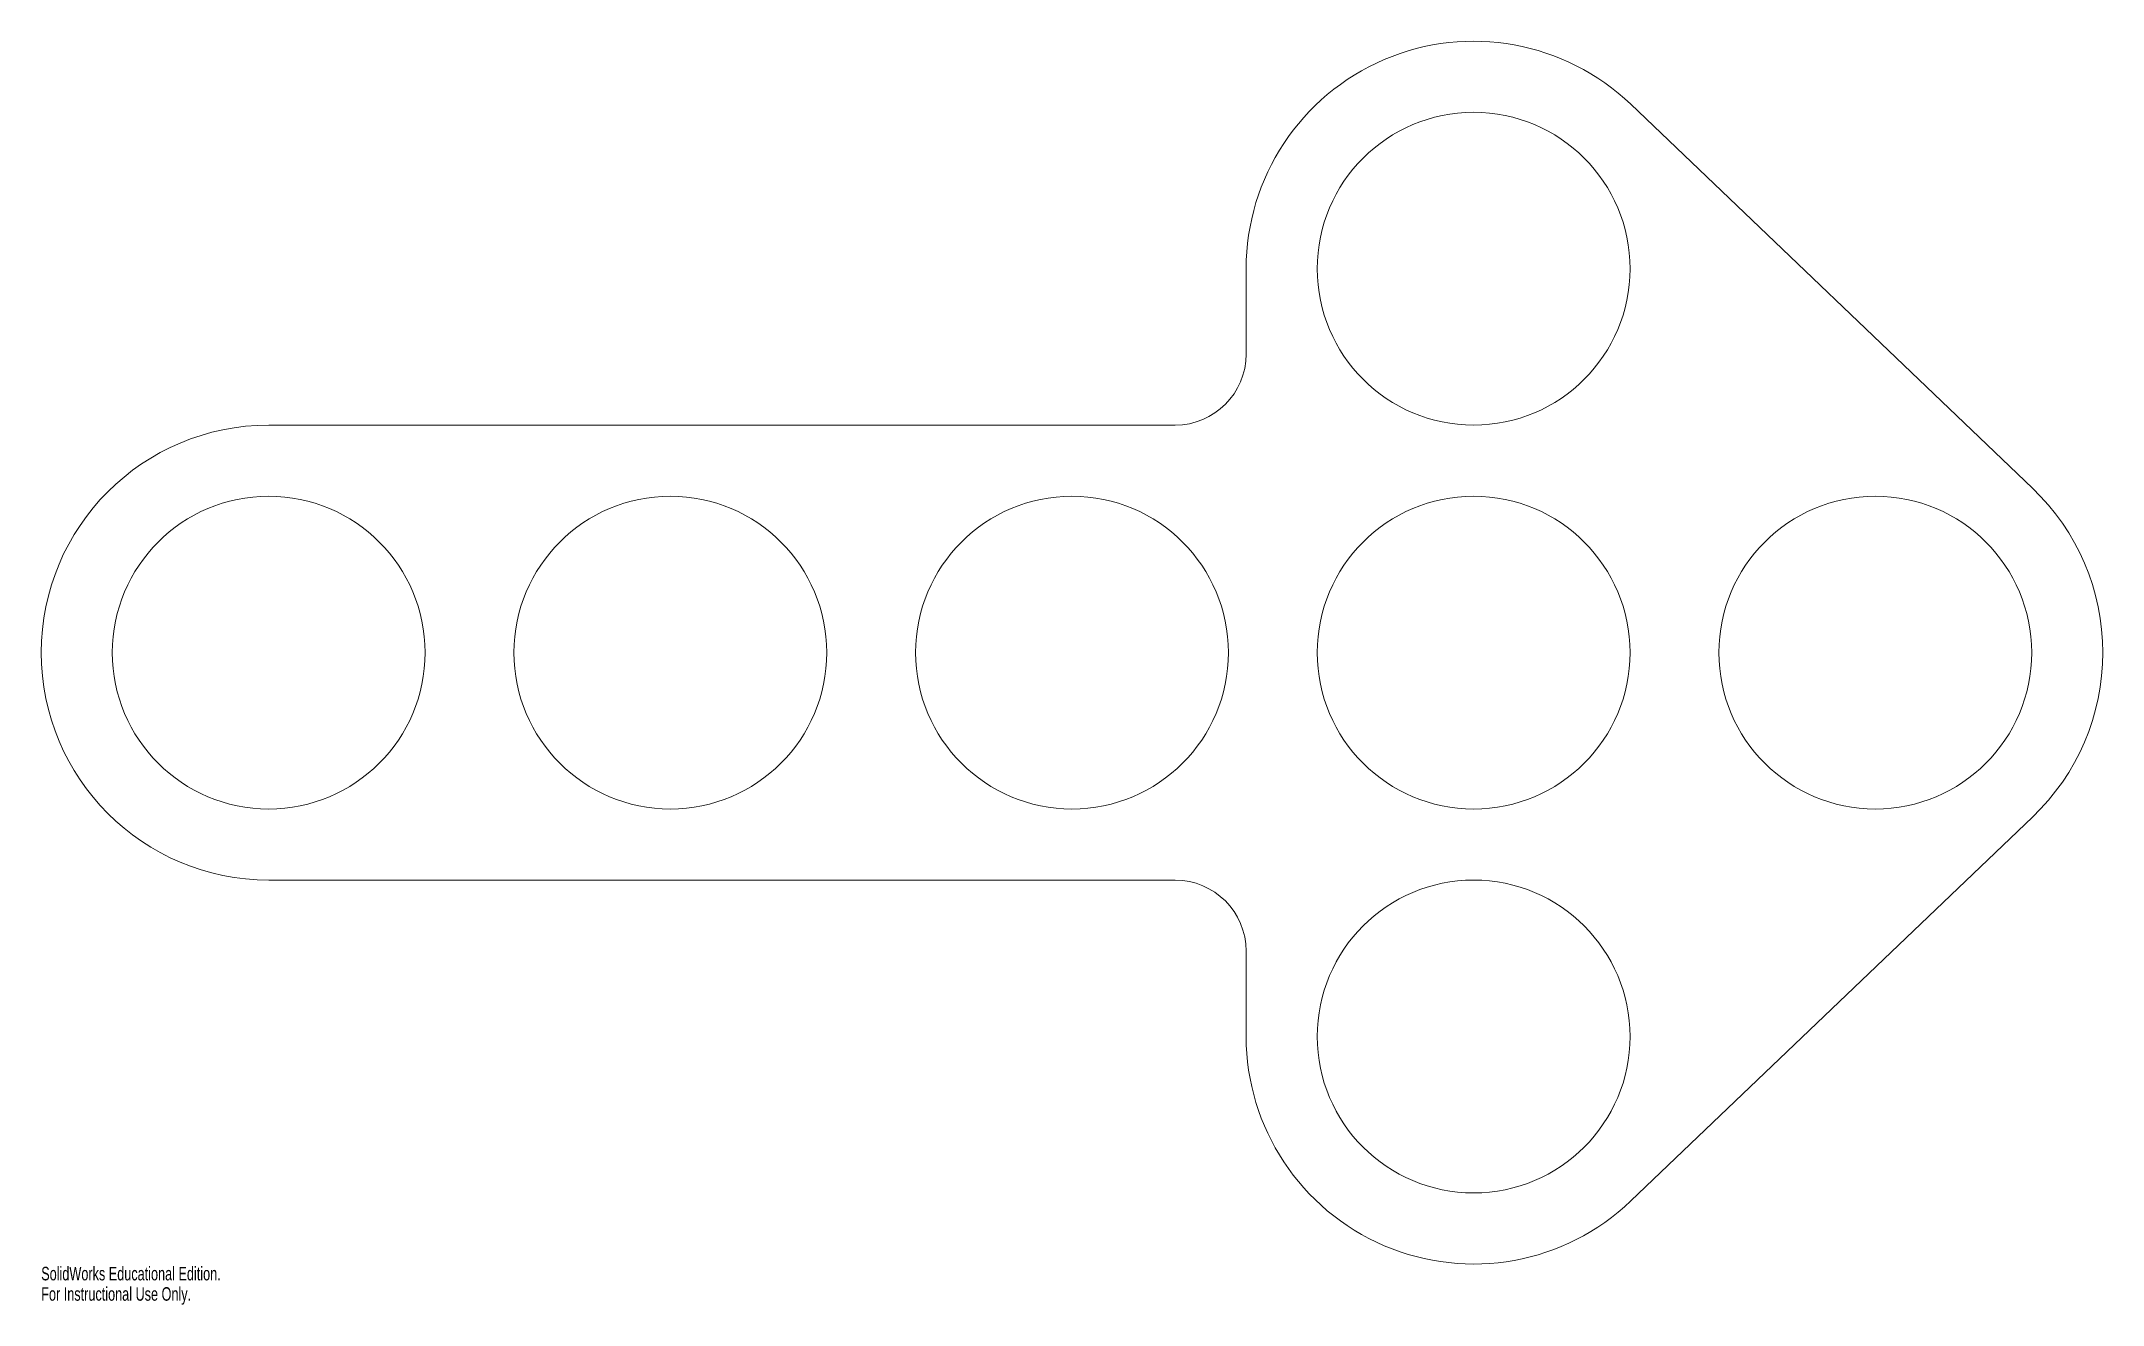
# Model space of a CAD drawing. Header units: inches. Extents: x 0.3 to 29.3, y -0.2 to 17.6.
import ezdxf

# ---------------------------------------------------------------- set-up
doc = ezdxf.new("R2010")
doc.units = ezdxf.units.IN
doc.header["$MEASUREMENT"] = 0
doc.styles.add('SLDTEXTSTYLE0', font='TXT', dxfattribs={"width": 0.7})

msp = doc.modelspace()

# ---------------------------------------------------------------- linework, layer by layer
at = {"color": 7, "linetype": 'Continuous', "lineweight": 15}
for p, q in [((28.261, 11.313), (22.611, 16.713)), ((17.2, 14.4), (17.2, 13.2)), ((16.2, 12.2), (3.45, 12.2)), ((22.611, 1.287), (28.261, 6.687)), ((3.45, 5.8), (16.2, 5.8)), ((17.2, 4.8), (17.2, 3.6))]:
    msp.add_line(p, q, dxfattribs=at)
for centre in [(20.4, 14.4), (3.45, 9), (9.1, 9), (14.75, 9), (20.4, 9), (26.05, 9), (20.4, 3.6)]:
    msp.add_circle(centre, 2.2, dxfattribs=at)
for centre, radius, start, end in [((20.4, 14.4), 3.2, 46.2961, 180), ((16.2, 13.2), 1, 270, 0), ((3.45, 9), 3.2, 90, 270), ((26.05, 9), 3.2, 313.7039, 46.2961), ((16.2, 4.8), 1, 0, 90), ((20.4, 3.6), 3.2, 180, 313.7039)]:
    msp.add_arc(centre, radius, start, end, dxfattribs=at)

# ---------------------------------------------------------------- texts
at = {"color": 7, "linetype": 'Continuous', "char_height": 0.1903, "attachment_point": 1, "style": 'SLDTEXTSTYLE0'}
for s, insert in [('SolidWorks Educational Edition.', (0.25, 0.36)), ('For Instructional Use Only.', (0.25, 0.074))]:
    msp.add_mtext(s, dxfattribs=dict(at, insert=insert))

doc.saveas('drawing.dxf')
